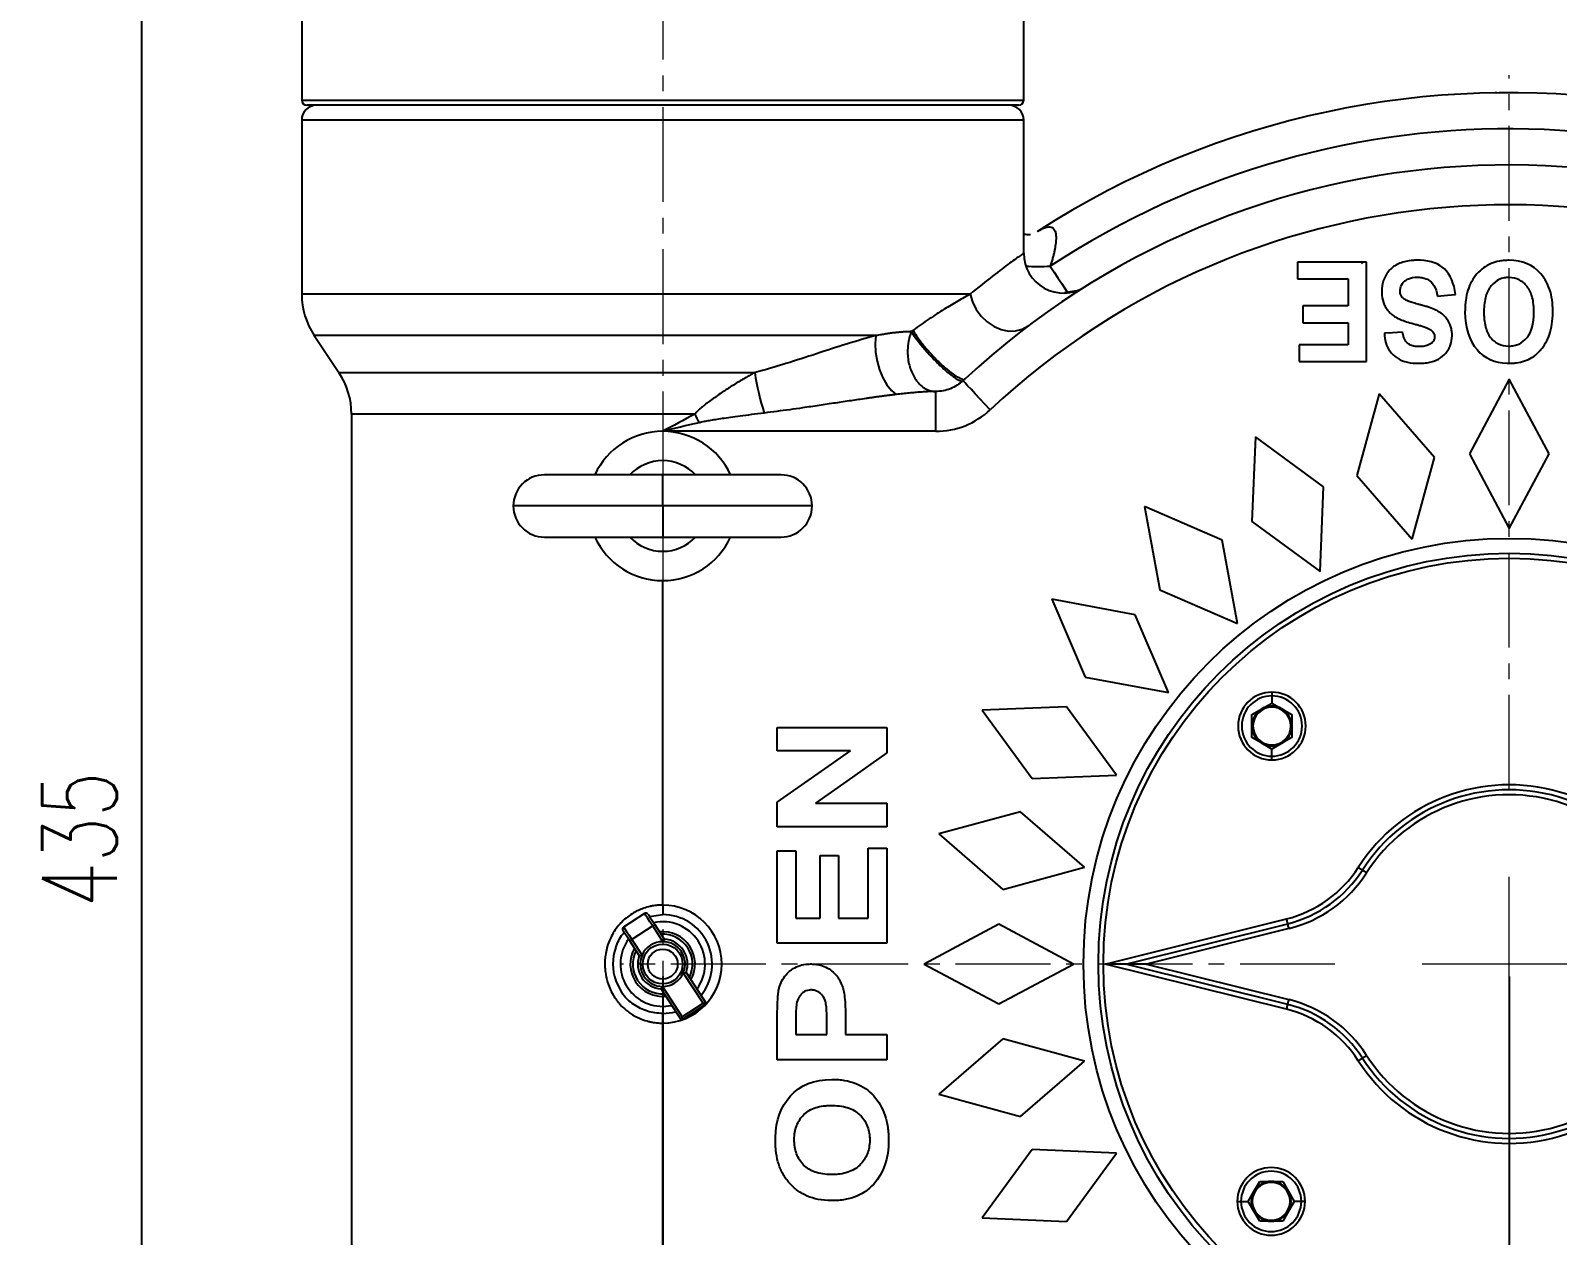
# Model space of a CAD drawing. Header units: millimetres. Extents: x 1465 to 4510, y 540 to 2694.
# Drawn here: x 3470 to 3776.7, y 1747.4 to 1989.4 of the extents above; entities that cross this region are included whole.
import ezdxf

# ---------------------------------------------------------------- set-up
doc = ezdxf.new("R2010")
doc.units = ezdxf.units.MM
doc.linetypes.add('CENTER2', pattern=[28.575, 19.05, -3.175, 3.175, -3.175])
doc.linetypes.add('点画线', pattern=[18, 12, -2, 2, -2])
doc.layers.add('中心线层', color=1, linetype='点画线', lineweight=18)
doc.styles.get("Standard").update_dxf_attribs({"font": 'arial.ttf'})
doc.styles.add('TH_GBDIM', font='simplex.shx', dxfattribs={"width": 0.707, "bigfont": 'hzfs.shx'})
doc.dimstyles.new('ISO-25$0', dxfattribs={"dimtxt": 2.5, "dimasz": 2.5, "dimexe": 1.25, "dimexo": 0.625, "dimtad": 1, "dimtxsty": 'Standard', "dimcen": 2.5, "dimdle": 5, "dimadec": 0, "dimazin": 0, "dimtfac": 1, "dimtmove": 0, "dimatfit": 3, "dimfxl": 0, "dimarcsym": 0})

# ---------------------------------------------------------------- blocks, each defined once
blk = doc.blocks.new('*U52')
at = {"layer": '中心线层', "color": 0, "linetype": 'CENTER2', "transparency": 16777216}
for p, q in [((0, 35), (0, 178.5)), ((-178.5, 0), (-35, 0)), ((35, 0), (178.5, 0))]:
    blk.add_line(p, q, dxfattribs=at)
at = {"layer": '中心线层', "color": 0, "linetype": 'Continuous', "transparency": 16777216}
for p, q in [((0, -17.5), (0, 17.5)), ((-17.5, 0), (17.5, 0))]:
    blk.add_line(p, q, dxfattribs=at)
blk = doc.blocks.new('*U53')
at = {"layer": '中心线层', "color": 0, "linetype": 'CENTER2', "transparency": 16777216}
blk.add_line((0, 497.5), (0, -12.5), dxfattribs=at)
blk = doc.blocks.new('*D85')
at = {"color": 1, "linetype": 'Continuous', "transparency": 16777216}
for p, q in [((3596.98, 1799.44), (3596.97, 1527.83)), ((3766.98, 1799.43), (3766.97, 1527.83)), ((3754.47, 1537.83), (3609.47, 1537.83))]:
    blk.add_line(p, q, dxfattribs=at)
at = {"color": 1, "linetype": 'ByBlock', "transparency": 16777216}
for points in [[(3609.47, 1539.92), (3609.47, 1535.75), (3596.97, 1537.83)], [(3754.47, 1539.91), (3754.47, 1535.74), (3766.97, 1537.83)]]:
    blk.add_solid(points, dxfattribs=at)
at = {"layer": 'Defpoints', "color": 0, "linetype": 'ByBlock', "transparency": 16777216}
for p in [(3596.98, 1801.94), (3766.99, 1801.93), (3596.97, 1537.83)]:
    blk.add_point(p, dxfattribs=at)
at = {"color": 1, "linetype": 'ByBlock', "lineweight": 5, "transparency": 16777216, "insert": (3681.97, 1550.33), "char_height": 15, "attachment_point": 5, "rotation": 359.9976, "style": 'TH_GBDIM'}
blk.add_mtext('170', dxfattribs=at)
blk = doc.blocks.new('*D75')
at = {"color": 1, "linetype": 'Continuous', "transparency": 16777216}
for p, q in [((3594.49, 2044.43), (3482.37, 2044.43)), ((3492.37, 1621.93), (3492.37, 2031.93)), ((3594.47, 1609.43), (3482.37, 1609.43))]:
    blk.add_line(p, q, dxfattribs=at)
at = {"color": 1, "linetype": 'ByBlock', "transparency": 16777216}
for points in [[(3490.29, 2031.93), (3494.46, 2031.93), (3492.37, 2044.43)], [(3490.29, 1621.93), (3494.46, 1621.93), (3492.37, 1609.43)]]:
    blk.add_solid(points, dxfattribs=at)
at = {"layer": 'Defpoints', "color": 0, "linetype": 'ByBlock', "transparency": 16777216}
for p in [(3492.37, 2044.43), (3596.99, 2044.43), (3596.97, 1609.43)]:
    blk.add_point(p, dxfattribs=at)
at = {"color": 1, "linetype": 'ByBlock', "lineweight": 5, "transparency": 16777216, "insert": (3479.87, 1826.93), "char_height": 15, "attachment_point": 5, "rotation": 90, "style": 'TH_GBDIM'}
blk.add_mtext('435', dxfattribs=at)

msp = doc.modelspace()

# ---------------------------------------------------------------- linework, layer by layer
at = {"color": 7, "linetype": 'Continuous', "lineweight": 25}
for p, q in [((3524.485, 1998.642), (3524.485, 1975.432)), ((3669.485, 1975.432), (3669.485, 1998.642)), ((3764.256, 1976.97), (3764.196, 1976.91)), ((3764.466, 1976.914), (3764.256, 1976.97)), ((3668.485, 1974.432), (3525.485, 1974.432)), ((3524.485, 1971.432), (3524.485, 1936.474)), ((3669.485, 1944.697), (3669.485, 1971.432)), ((3738.308, 1942.932), (3724.485, 1942.932)), ((3724.485, 1942.932), (3724.485, 1939.56)), ((3738.308, 1922.932), (3738.308, 1942.932)), ((3724.485, 1939.56), (3734.635, 1939.56)), ((3734.635, 1939.56), (3734.635, 1934.116)), ((3680.103, 1937.138), (3677.677, 1936.736)), ((3725.513, 1934.116), (3725.513, 1930.75)), ((3734.635, 1934.116), (3725.513, 1934.116)), ((3725.513, 1930.75), (3734.635, 1930.75)), ((3734.635, 1930.75), (3734.635, 1926.314)), ((3527.004, 1928.153), (3531.966, 1920.711)), ((3734.635, 1926.314), (3724.829, 1926.314)), ((3724.829, 1926.314), (3724.829, 1922.932)), ((3724.829, 1922.932), (3738.308, 1922.932)), ((3651.819, 1908.932), (3651.819, 1916.932)), ((3657.502, 1919.456), (3657.721, 1919.497)), ((3766.985, 1919.432), (3758.985, 1904.432)), ((3774.985, 1904.432), (3766.985, 1919.432)), ((3740.839, 1916.486), (3736.377, 1900.082)), ((3751.976, 1903.642), (3740.839, 1916.486)), ((3534.485, 1912.39), (3534.485, 1691.474)), ((3716.004, 1907.796), (3715.304, 1890.81)), ((3729.72, 1897.752), (3716.004, 1907.796)), ((3758.985, 1904.432), (3766.985, 1889.432)), ((3766.985, 1889.432), (3774.985, 1904.432)), ((3747.514, 1887.238), (3751.976, 1903.642)), ((3596.985, 1900.186), (3573.235, 1900.186)), ((3620.735, 1900.186), (3596.985, 1900.186)), ((3736.377, 1900.082), (3747.514, 1887.238)), ((3729.02, 1880.767), (3729.72, 1897.752)), ((3709.332, 1887.058), (3693.725, 1893.797)), ((3693.725, 1893.797), (3696.823, 1877.082)), ((3715.304, 1890.81), (3729.02, 1880.767)), ((3573.235, 1887.686), (3596.985, 1887.686)), ((3596.985, 1887.686), (3620.735, 1887.686)), ((3712.43, 1870.342), (3709.332, 1887.058)), ((3696.823, 1877.082), (3712.43, 1870.342)), ((3691.835, 1872.094), (3675.12, 1875.192)), ((3675.12, 1875.192), (3681.859, 1859.585)), ((3698.575, 1856.487), (3691.835, 1872.094)), ((3681.859, 1859.585), (3698.575, 1856.487)), ((3719.33, 1855.795), (3719.33, 1854.355)), ((3678.107, 1853.613), (3661.121, 1852.913)), ((3661.121, 1852.913), (3671.165, 1839.197)), ((3688.15, 1839.897), (3678.107, 1853.613)), ((3715.33, 1852.046), (3717.33, 1853.201)), ((3717.33, 1853.201), (3719.33, 1854.355)), ((3719.33, 1854.355), (3721.33, 1853.201)), ((3721.33, 1853.201), (3723.33, 1852.046)), ((3619.985, 1844.727), (3619.985, 1849.432)), ((3619.985, 1849.432), (3641.985, 1849.432)), ((3641.985, 1849.432), (3641.985, 1844.355)), ((3715.33, 1849.737), (3715.33, 1852.046)), ((3715.33, 1847.427), (3715.33, 1849.737)), ((3723.33, 1852.046), (3723.33, 1849.737)), ((3723.33, 1849.737), (3723.33, 1847.427)), ((3717.33, 1846.272), (3715.33, 1847.427)), ((3719.33, 1845.118), (3717.33, 1846.272)), ((3721.33, 1846.272), (3719.33, 1845.118)), ((3723.33, 1847.427), (3721.33, 1846.272)), ((3634.674, 1844.727), (3619.985, 1844.727)), ((3719.33, 1843.678), (3719.33, 1845.118)), ((3671.165, 1839.197), (3688.15, 1839.897)), ((3619.985, 1829.528), (3619.985, 1834.458)), ((3627.639, 1834.239), (3641.985, 1834.239)), ((3641.985, 1834.239), (3641.985, 1829.528)), ((3668.835, 1832.54), (3652.431, 1828.078)), ((3681.679, 1821.403), (3668.835, 1832.54)), ((3641.985, 1829.528), (3619.985, 1829.528)), ((3652.431, 1828.078), (3665.275, 1816.941)), ((3619.985, 1824.708), (3623.705, 1824.708)), ((3619.985, 1806.101), (3619.985, 1824.708)), ((3623.705, 1824.708), (3623.705, 1811.171)), ((3638.276, 1811.171), (3638.276, 1825.183)), ((3638.276, 1825.183), (3641.985, 1825.183)), ((3641.985, 1825.183), (3641.985, 1806.101)), ((3628.585, 1811.171), (3628.585, 1823.764)), ((3628.585, 1823.764), (3632.288, 1823.764)), ((3632.288, 1823.764), (3632.288, 1811.171)), ((3665.275, 1816.941), (3681.679, 1821.403)), ((3596.985, 1813.786), (3596.985, 1811.869)), ((3593.33, 1812.097), (3589.145, 1809.362)), ((3594.971, 1809.585), (3590.785, 1806.85)), ((3597.031, 1806.432), (3594.971, 1809.585)), ((3595.39, 1809.859), (3597.309, 1806.921)), ((3623.705, 1811.171), (3628.585, 1811.171)), ((3632.288, 1811.171), (3638.276, 1811.171)), ((3664.485, 1809.932), (3649.485, 1801.932)), ((3679.485, 1801.932), (3664.485, 1809.932)), ((3685.851, 1801.932), (3722.27, 1811.012)), ((3689.985, 1801.932), (3722.512, 1810.042)), ((3592.286, 1803.64), (3590.367, 1806.577)), ((3590.785, 1806.85), (3592.846, 1803.697)), ((3722.754, 1809.072), (3694.119, 1801.932)), ((3641.985, 1806.101), (3619.985, 1806.101)), ((3605.09, 1794.097), (3601.124, 1800.167)), ((3601.684, 1800.224), (3605.782, 1793.952)), ((3649.485, 1801.932), (3664.485, 1793.932)), ((3664.485, 1793.932), (3679.485, 1801.932)), ((3689.985, 1801.932), (3685.851, 1801.932)), ((3722.27, 1792.852), (3685.851, 1801.932)), ((3694.119, 1801.932), (3689.985, 1801.932)), ((3722.512, 1793.822), (3689.985, 1801.932)), ((3694.119, 1801.932), (3722.754, 1794.792)), ((3588.876, 1796.149), (3587.554, 1798.607)), ((3600.759, 1790.671), (3596.661, 1796.942)), ((3596.939, 1797.432), (3600.904, 1791.363)), ((3605.782, 1793.952), (3600.759, 1790.671)), ((3600.904, 1791.363), (3605.09, 1794.097)), ((3596.985, 1790.078), (3596.985, 1791.994)), ((3623.705, 1790.241), (3623.705, 1787.795)), ((3623.705, 1787.795), (3629.952, 1787.795)), ((3633.684, 1787.795), (3641.985, 1787.795)), ((3641.985, 1787.795), (3641.985, 1782.725)), ((3665.275, 1786.923), (3652.431, 1775.786)), ((3681.679, 1782.461), (3665.275, 1786.923)), ((3641.985, 1782.725), (3619.985, 1782.725)), ((3668.835, 1771.324), (3681.679, 1782.461)), ((3652.431, 1775.786), (3668.835, 1771.324)), ((3671.165, 1764.667), (3661.121, 1750.951)), ((3688.15, 1763.967), (3671.165, 1764.667)), ((3678.107, 1750.251), (3688.15, 1763.967)), ((3715.716, 1756.277), (3716.871, 1758.277)), ((3716.871, 1758.277), (3719.18, 1758.277)), ((3719.18, 1758.277), (3721.49, 1758.277)), ((3721.49, 1758.277), (3722.645, 1756.277)), ((3713.122, 1754.277), (3714.562, 1754.277)), ((3714.562, 1754.277), (3715.716, 1756.277)), ((3715.716, 1752.277), (3714.562, 1754.277)), ((3722.645, 1756.277), (3723.799, 1754.277)), ((3723.799, 1754.277), (3722.645, 1752.277)), ((3725.239, 1754.277), (3723.799, 1754.277)), ((3661.121, 1750.951), (3678.107, 1750.251)), ((3716.871, 1750.277), (3715.716, 1752.277)), ((3722.645, 1752.277), (3721.49, 1750.277)), ((3719.18, 1750.277), (3716.871, 1750.277)), ((3721.49, 1750.277), (3719.18, 1750.277))]:
    msp.add_line(p, q, dxfattribs=at)
at = {"color": 8, "linetype": 'Continuous', "lineweight": 25}
for p, q in [((3524.485, 1975.432), (3596.985, 1975.432)), ((3596.985, 1975.432), (3669.485, 1975.432)), ((3669.485, 1971.432), (3524.485, 1971.432)), ((3737.624, 1942.932), (3737.232, 1942.649)), ((3658.728, 1936.474), (3524.485, 1936.474)), ((3639.801, 1928.153), (3527.004, 1928.153)), ((3531.966, 1920.711), (3615.475, 1920.711)), ((3603.45, 1912.39), (3534.485, 1912.39)), ((3651.819, 1908.932), (3597.343, 1908.932)), ((3596.985, 1893.936), (3596.985, 1900.186)), ((3596.985, 1893.936), (3566.985, 1893.936)), ((3596.985, 1893.936), (3596.985, 1887.686)), ((3626.985, 1893.936), (3596.985, 1893.936)), ((3596.985, 1813.786), (3596.985, 1878.936)), ((3719.33, 1856.537), (3719.33, 1855.795)), ((3719.33, 1842.937), (3719.33, 1843.678)), ((3594.321, 1811.495), (3596.985, 1811.869)), ((3596.985, 1724.928), (3596.985, 1790.078)), ((3712.38, 1754.277), (3713.122, 1754.277)), ((3725.98, 1754.277), (3725.239, 1754.277))]:
    msp.add_line(p, q, dxfattribs=at)
at = {"color": 8, "linetype": 'Continuous', "lineweight": 25, "flags": 128}
for points in [[(3674.813, 1942.09), (3675.609, 1940.879), (3676.364, 1939.731), (3677.053, 1938.684), (3677.651, 1937.774), (3678.139, 1937.032), (3678.346, 1936.717)], [(3589.145, 1809.362), (3589.17, 1809.324), (3589.364, 1809.025), (3589.731, 1808.465), (3590.224, 1807.709), (3590.785, 1806.85)], [(3594.971, 1809.585), (3594.41, 1810.444), (3593.917, 1811.199), (3593.55, 1811.76), (3593.355, 1812.058), (3593.33, 1812.097)], [(3596.985, 1793.432), (3598.752, 1793.618), (3598.823, 1793.633)], [(3596.985, 1791.994), (3598.924, 1792.185), (3599.655, 1792.36)]]:
    msp.add_lwpolyline(points, dxfattribs=at)
at = {"color": 7, "linetype": 'Continuous', "lineweight": 25, "flags": 128}
for points in [[(3658.728, 1936.474), (3659.202, 1934.916), (3659.957, 1933.427), (3660.959, 1932.074), (3662.164, 1930.915), (3663.519, 1930.003), (3664.963, 1929.378), (3666.434, 1929.067), (3667.864, 1929.084), (3669.192, 1929.429), (3670.358, 1930.086)], [(3752.601, 1936.04), (3754.601, 1936.255), (3756.172, 1936.424)], [(3745.58, 1928.826), (3743.526, 1928.726), (3741.912, 1928.647)], [(3639.801, 1928.153), (3639.658, 1926.569), (3639.735, 1924.835), (3640.029, 1923.043), (3640.524, 1921.286), (3641.195, 1919.656), (3642.006, 1918.239), (3642.915, 1917.108), (3643.874, 1916.324)], [(3662.755, 1913.252), (3661.693, 1914.386), (3660.671, 1915.477), (3659.729, 1916.483), (3658.902, 1917.367), (3658.222, 1918.093), (3657.715, 1918.635), (3657.399, 1918.973), (3657.287, 1919.092)], [(3619.985, 1834.458), (3628.211, 1840.209), (3634.674, 1844.727)], [(3641.985, 1844.355), (3633.951, 1838.69), (3627.639, 1834.239)], [(3736.673, 1821.352), (3736.837, 1821.247), (3736.995, 1821.146), (3737.14, 1821.053), (3737.268, 1820.971), (3737.373, 1820.904), (3737.45, 1820.854), (3737.498, 1820.823), (3737.515, 1820.813)], [(3737.515, 1820.813), (3737.531, 1820.803), (3737.579, 1820.772), (3737.656, 1820.722), (3737.761, 1820.655), (3737.889, 1820.573), (3738.034, 1820.48), (3738.192, 1820.379), (3738.357, 1820.273)], [(3594.023, 1811.951), (3594.127, 1811.792), (3594.423, 1811.338), (3594.867, 1810.659), (3595.39, 1809.859)], [(3594.971, 1809.585), (3595.053, 1809.638), (3595.131, 1809.69), (3595.204, 1809.737), (3595.267, 1809.778), (3595.319, 1809.812), (3595.358, 1809.838), (3595.382, 1809.853), (3595.39, 1809.859)], [(3722.512, 1810.042), (3722.508, 1810.061), (3722.494, 1810.116), (3722.471, 1810.205), (3722.441, 1810.326), (3722.405, 1810.473), (3722.363, 1810.641), (3722.318, 1810.823), (3722.27, 1811.012)], [(3722.754, 1809.072), (3722.707, 1809.261), (3722.662, 1809.443), (3722.62, 1809.611), (3722.583, 1809.758), (3722.553, 1809.878), (3722.531, 1809.968), (3722.517, 1810.023), (3722.512, 1810.042)], [(3590.367, 1806.577), (3589.844, 1807.378), (3589.4, 1808.057), (3589.104, 1808.51), (3589, 1808.67)], [(3590.367, 1806.577), (3590.375, 1806.582), (3590.399, 1806.598), (3590.437, 1806.623), (3590.489, 1806.657), (3590.553, 1806.698), (3590.625, 1806.746), (3590.704, 1806.797), (3590.785, 1806.85)], [(3605.09, 1794.097), (3605.225, 1794.069), (3605.355, 1794.042), (3605.474, 1794.017), (3605.579, 1793.995), (3605.665, 1793.977), (3605.729, 1793.963), (3605.769, 1793.955), (3605.782, 1793.952)], [(3722.512, 1793.822), (3722.517, 1793.841), (3722.531, 1793.896), (3722.553, 1793.986), (3722.583, 1794.106), (3722.62, 1794.253), (3722.662, 1794.421), (3722.707, 1794.603), (3722.754, 1794.792)], [(3600.759, 1790.671), (3600.762, 1790.684), (3600.77, 1790.723), (3600.783, 1790.787), (3600.801, 1790.873), (3600.823, 1790.978), (3600.848, 1791.098), (3600.876, 1791.228), (3600.904, 1791.363)], [(3722.27, 1792.852), (3722.318, 1793.041), (3722.363, 1793.223), (3722.405, 1793.391), (3722.441, 1793.538), (3722.471, 1793.658), (3722.494, 1793.748), (3722.508, 1793.803), (3722.512, 1793.822)], [(3736.673, 1782.512), (3736.837, 1782.617), (3736.995, 1782.718), (3737.14, 1782.811), (3737.268, 1782.893), (3737.373, 1782.96), (3737.45, 1783.01), (3737.498, 1783.041), (3737.515, 1783.051)], [(3737.515, 1783.051), (3737.531, 1783.061), (3737.579, 1783.092), (3737.656, 1783.142), (3737.761, 1783.209), (3737.889, 1783.291), (3738.034, 1783.384), (3738.192, 1783.485), (3738.357, 1783.59)]]:
    msp.add_lwpolyline(points, dxfattribs=at)
at = {"color": 7, "linetype": 'Continuous', "lineweight": 25}
for centre, radius in [((3766.985, 1801.932), 85.5), ((3766.985, 1801.932), 82.5), ((3766.985, 1801.932), 81.5), ((3596.985, 1801.932), 4), ((3596.985, 1801.932), 3)]:
    msp.add_circle(centre, radius, dxfattribs=at)
for centre, radius, start, end in [((3525.485, 1975.432), 1, 180, 270), ((3668.485, 1975.432), 1, 270, 0), ((3766.985, 1801.932), 175, 41.01589, 122.76312), ((3527.485, 1971.432), 3, 90, 180), ((3666.485, 1971.432), 3, 0, 90), ((3766.985, 1801.932), 167.75, 54.01107, 123.33021), ((3766.985, 1801.932), 160.5, 54.01107, 132.90375), ((3766.985, 1801.932), 152.5, 54.01107, 133.11609), ((3677.485, 1944.697), 8, 180, 302.08368), ((3539.485, 1936.474), 15, 180, 213.69007), ((3519.485, 1912.39), 15, 0, 33.69007), ((3674.099, 1930.122), 59.375, 189.11998, 197.1613), ((3679.813, 1947.874), 84.204, 204.92339, 206.22783), ((3651.819, 1924.932), 16, 270, 313.11609), ((3596.985, 1893.936), 15, 24.62432, 155.37568), ((3596.985, 1893.936), 9.1, 43.37837, 136.62163), ((3573.235, 1893.936), 6.25, 90, 180), ((3620.735, 1893.936), 6.25, 0, 90), ((3573.235, 1893.936), 6.25, 180, 270), ((3620.735, 1893.936), 6.25, 270, 0), ((3596.985, 1893.936), 15, 204.62432, 335.37568), ((3596.985, 1893.936), 9.1, 223.37837, 316.62163), ((3719.33, 1849.737), 6.8, 90, 180), ((3719.33, 1849.737), 6.059, 90, 270), ((3719.33, 1849.737), 6.8, 270, 90), ((3719.33, 1849.737), 6.059, 270, 90), ((3719.33, 1849.737), 4, 120, 180), ((3719.33, 1849.737), 3.8, 0, 180), ((3719.33, 1849.737), 4, 60, 120), ((3719.33, 1849.737), 4, 0, 60), ((3719.33, 1849.737), 6.8, 180, 270), ((3719.33, 1849.737), 4, 180, 240), ((3719.33, 1849.737), 3.8, 180, 0), ((3719.33, 1849.737), 4, 300, 0), ((3719.33, 1849.737), 4, 240, 300), ((3766.985, 1801.932), 36, 212.64659, 147.35341), ((3766.985, 1801.932), 35, 212.64659, 147.35341), ((3766.985, 1801.932), 34, 212.64659, 147.35341), ((3716.464, 1834.299), 24, 284, 327.35341), ((3716.464, 1834.299), 25, 284, 327.35341), ((3716.464, 1834.299), 26, 284, 327.35341), ((3596.985, 1801.932), 11.854, 270, 90), ((3589.418, 1808.943), 0.5, 123.15762, 213.15762), ((3593.604, 1811.678), 0.5, 33.15762, 123.15762), ((3596.985, 1801.932), 4.5, 89.40863, 156.90661), ((3596.98, 1801.939), 6.5, 330.64405, 95.67119), ((3596.985, 1801.932), 4.5, 336.90661, 89.40863), ((3596.985, 1801.932), 5, 340.02752, 86.28772), ((3596.985, 1801.932), 10, 160.64317, 199.41964), ((3596.98, 1801.939), 6.5, 150.64405, 275.67119), ((3596.985, 1801.932), 5, 160.02752, 266.28772), ((3596.985, 1801.932), 4.5, 156.90661, 269.40863), ((3596.985, 1801.932), 4.5, 269.40863, 336.90661), ((3716.464, 1769.565), 26, 32.64659, 76), ((3716.464, 1769.565), 24, 32.64659, 76), ((3716.464, 1769.565), 25, 32.64659, 76), ((3719.18, 1754.277), 6.8, 0, 180), ((3719.18, 1754.277), 6.059, 0, 180), ((3719.18, 1754.277), 3.8, 90, 270), ((3719.18, 1754.277), 4, 90, 150), ((3719.18, 1754.277), 4, 30, 90), ((3719.18, 1754.277), 3.8, 270, 90), ((3719.18, 1754.277), 6.8, 180, 0), ((3719.18, 1754.277), 6.059, 180, 0), ((3719.18, 1754.277), 4, 150, 210), ((3719.18, 1754.277), 4, 330, 30), ((3719.18, 1754.277), 4, 210, 270), ((3719.18, 1754.277), 4, 270, 330)]:
    msp.add_arc(centre, radius, start, end, dxfattribs=at)
at = {"color": 8, "linetype": 'Continuous', "lineweight": 25}
for centre, radius, start, end in [((3672.33, 2025.995), 83.942, 268.33045, 271.69484), ((3596.985, 1801.932), 8.5, 323.82494, 102.4903), ((3596.985, 1801.932), 9.937, 320.72863, 90), ((3596.985, 1801.932), 8.5, 143.82494, 270), ((3596.98, 1801.939), 6, 333.15762, 93.15762), ((3596.98, 1801.939), 6, 153.15762, 273.15762)]:
    msp.add_arc(centre, radius, start, end, dxfattribs=at)
at = {"color": 7, "linetype": 'Continuous', "lineweight": 25}
for points, knots in [([(3670.84, 1948.426), (3670.582, 1948.405), (3670.246, 1948.378), (3669.628, 1948.493), (3669.485, 1948.52)], [0, 0, 0, 0, 0.7685411, 1, 1, 1, 1]), ([(3672.281, 1949.092), (3672.356, 1949.14), (3672.504, 1949.233), (3672.722, 1949.362), (3672.933, 1949.478), (3673.138, 1949.583), (3673.336, 1949.676), (3673.528, 1949.757), (3673.712, 1949.825), (3673.89, 1949.882), (3674.061, 1949.928), (3674.36, 1949.988), (3674.761, 1950.008), (3675.209, 1949.873), (3675.559, 1949.578), (3675.821, 1949.099), (3675.974, 1948.408), (3675.998, 1947.488), (3675.912, 1946.595), (3675.785, 1945.8), (3675.655, 1945.146), (3675.493, 1944.445), (3675.298, 1943.698), (3675.072, 1942.908), (3674.9, 1942.367), (3674.813, 1942.09)], [0, 0, 0, 0, 0.0238247, 0.0470341, 0.0696413, 0.0916607, 0.113108, 0.1340002, 0.1543557, 0.1741948, 0.1935391, 0.2124123, 0.2773539, 0.3379998, 0.3962655, 0.4542819, 0.5242568, 0.6003877, 0.684841, 0.7298848, 0.7778051, 0.8287055, 0.8826663, 0.939749, 1, 1, 1, 1]), ([(3669.485, 1944.697), (3669.485, 1944.697), (3669.244, 1944.531), (3668.291, 1943.859), (3667.579, 1943.354), (3665.722, 1941.997), (3664.576, 1941.144), (3661.911, 1939.078), (3660.391, 1937.865), (3658.728, 1936.474)], [0, 0, 0, 0, 0.25, 0.25, 0.5, 0.5, 0.75, 0.75, 1, 1, 1, 1]), ([(3753.964, 1941.535), (3752.825, 1942.613), (3751.135, 1943.229), (3748.925, 1943.283), (3748.661, 1943.286), (3748.528, 1943.285), (3748.136, 1943.278), (3747.376, 1943.243), (3746.218, 1943.082), (3745.411, 1942.842), (3744.663, 1942.548), (3744.319, 1942.373), (3743.366, 1941.758), (3742.84, 1941.231), (3742.319, 1940.432), (3742.221, 1940.263), (3742.041, 1939.924), (3741.797, 1939.41), (3741.513, 1938.523), (3741.415, 1937.782), (3741.389, 1937.213), (3741.39, 1937.02), (3741.4, 1936.646), (3741.454, 1935.735), (3741.647, 1934.94), (3742.012, 1934.097), (3742.158, 1933.835), (3742.481, 1933.343), (3742.839, 1932.885), (3743.371, 1932.397), (3743.728, 1932.141), (3743.975, 1931.979), (3744.1, 1931.903), (3744.776, 1931.529), (3745.841, 1931.086), (3747.29, 1930.659), (3747.946, 1930.484), (3748.083, 1930.449), (3748.348, 1930.38), (3748.734, 1930.276), (3750.026, 1929.896), (3750.821, 1929.56), (3751.315, 1929.233), (3751.398, 1929.168), (3751.537, 1929.039), (3751.725, 1928.837), (3751.937, 1928.465), (3752, 1928.129), (3752.008, 1927.862), (3752.004, 1927.773), (3751.986, 1927.604), (3751.91, 1927.196), (3751.689, 1926.868), (3751.42, 1926.657)], [0, 0, 0, 0, 0.125, 0.1328125, 0.1328125, 0.140625, 0.140625, 0.15625, 0.1875, 0.21875, 0.21875, 0.25, 0.25, 0.3125, 0.3125, 0.328125, 0.328125, 0.34375, 0.375, 0.40625, 0.40625, 0.421875, 0.421875, 0.4375, 0.5, 0.5, 0.53125, 0.53125, 0.5625, 0.59375, 0.609375, 0.609375, 0.625, 0.625, 0.6875, 0.71875, 0.71875, 0.7265625, 0.7265625, 0.734375, 0.75, 0.8125, 0.8125, 0.828125, 0.828125, 0.84375, 0.875, 0.90625, 0.90625, 0.921875, 0.921875, 0.9375, 1, 1, 1, 1]), ([(3773.343, 1940.553), (3771.762, 1942.349), (3769.635, 1943.26), (3766.626, 1943.276), (3766.296, 1943.264), (3765.657, 1943.21), (3764.724, 1943.085), (3762.727, 1942.492), (3761.319, 1941.465), (3759.707, 1939.637), (3759.104, 1938.544), (3758.503, 1936.637), (3758.278, 1935.617), (3758.167, 1934.497), (3758.118, 1933.728), (3758.106, 1933.332), (3758.112, 1929.683), (3758.917, 1927.157), (3760.52, 1925.332)], [0, 0, 0, 0, 0.25, 0.25, 0.28125, 0.28125, 0.3125, 0.375, 0.5, 0.5, 0.625, 0.625, 0.6875, 0.71875, 0.71875, 0.75, 0.75, 1, 1, 1, 1]), ([(3741.912, 1928.647), (3741.958, 1927.241), (3742.414, 1925.753), (3743.372, 1924.603), (3743.795, 1924.17), (3744.027, 1923.968), (3744.785, 1923.43), (3745.961, 1922.873), (3747.467, 1922.638), (3748.513, 1922.592), (3748.729, 1922.588), (3749.164, 1922.59), (3749.802, 1922.611), (3750.395, 1922.682), (3751.522, 1922.894), (3752.194, 1923.128), (3753.363, 1923.769), (3753.983, 1924.271), (3754.46, 1924.902), (3754.64, 1925.165), (3754.724, 1925.303), (3754.957, 1925.721), (3755.347, 1926.576), (3755.506, 1927.486), (3755.515, 1928.435), (3755.495, 1928.745), (3755.41, 1929.343), (3755.217, 1930.211), (3754.689, 1931.253), (3754.09, 1931.947), (3753.645, 1932.39), (3753.379, 1932.602), (3752.433, 1933.209), (3751.407, 1933.667), (3750.086, 1934.065), (3749.672, 1934.181), (3749.532, 1934.219), (3749.266, 1934.292), (3748.625, 1934.47), (3747.676, 1934.742), (3747.058, 1934.938), (3746.829, 1935.021), (3746.747, 1935.053), (3746.71, 1935.068), (3746.597, 1935.114), (3746.233, 1935.272), (3745.824, 1935.516), (3745.578, 1935.749), (3745.438, 1935.91), (3745.38, 1935.993), (3745.223, 1936.258), (3745.111, 1936.549), (3745.069, 1936.878), (3745.057, 1937.105), (3745.059, 1937.223), (3745.107, 1937.792), (3745.308, 1938.313), (3745.693, 1938.776), (3745.863, 1938.957), (3745.955, 1939.047), (3746.252, 1939.295), (3746.933, 1939.709), (3747.874, 1939.876), (3748.99, 1939.878), (3749.339, 1939.844), (3749.982, 1939.705), (3750.278, 1939.601), (3751.091, 1939.188), (3751.532, 1938.785), (3752.214, 1937.648), (3752.455, 1936.922), (3752.601, 1936.04)], [0, 0, 0, 0, 0.0625, 0.078125, 0.078125, 0.09375, 0.09375, 0.125, 0.15625, 0.15625, 0.1640625, 0.1640625, 0.171875, 0.1875, 0.1875, 0.21875, 0.21875, 0.25, 0.2578125, 0.2578125, 0.265625, 0.265625, 0.28125, 0.3125, 0.3125, 0.328125, 0.328125, 0.34375, 0.375, 0.390625, 0.390625, 0.40625, 0.40625, 0.4375, 0.4453125, 0.4453125, 0.4492187, 0.4492187, 0.453125, 0.46875, 0.484375, 0.4882812, 0.4882812, 0.4921875, 0.4921875, 0.5, 0.53125, 0.546875, 0.546875, 0.5625, 0.5625, 0.59375, 0.609375, 0.609375, 0.625, 0.625, 0.6875, 0.703125, 0.703125, 0.71875, 0.71875, 0.75, 0.8125, 0.8125, 0.84375, 0.84375, 0.875, 0.875, 0.9375, 0.9375, 1, 1, 1, 1]), ([(3760.52, 1925.332), (3762.047, 1923.592), (3764.063, 1922.679), (3766.877, 1922.585), (3767.199, 1922.588), (3767.817, 1922.618), (3768.72, 1922.701), (3769.551, 1922.894), (3770.597, 1923.245), (3771.086, 1923.461), (3772.023, 1924.046), (3772.469, 1924.408), (3773.105, 1925.055), (3773.313, 1925.29), (3773.702, 1925.773), (3773.883, 1926.023), (3774.391, 1926.801), (3774.678, 1927.354), (3775.382, 1929.122), (3775.686, 1930.715), (3775.735, 1932.613), (3775.739, 1933.042), (3775.738, 1933.261), (3775.724, 1933.9), (3775.65, 1935.141), (3775.165, 1937.768), (3774.215, 1939.561), (3773.343, 1940.553)], [0, 0, 0, 0, 0.25, 0.25, 0.28125, 0.28125, 0.3125, 0.375, 0.375, 0.4375, 0.4375, 0.5, 0.5, 0.53125, 0.53125, 0.5625, 0.5625, 0.625, 0.625, 0.75, 0.765625, 0.765625, 0.78125, 0.78125, 0.8125, 0.875, 1, 1, 1, 1]), ([(3770.568, 1927.757), (3770.101, 1927.182), (3769.559, 1926.751), (3768.943, 1926.465), (3768.635, 1926.322), (3768.308, 1926.215), (3767.963, 1926.145), (3767.618, 1926.075), (3767.252, 1926.041), (3766.872, 1926.043), (3766.113, 1926.047), (3765.429, 1926.195), (3764.821, 1926.486), (3764.517, 1926.631), (3764.232, 1926.813), (3763.966, 1927.03), (3763.7, 1927.248), (3763.451, 1927.501), (3763.224, 1927.791), (3762.77, 1928.37), (3762.433, 1929.099), (3762.213, 1929.978), (3762.102, 1930.417), (3762.021, 1930.893), (3761.97, 1931.408), (3761.944, 1931.665), (3761.925, 1931.931), (3761.914, 1932.207), (3761.908, 1932.344), (3761.904, 1932.485), (3761.902, 1932.627), (3761.9, 1932.77), (3761.9, 1932.916), (3761.902, 1933.059), (3761.915, 1934.203), (3762.046, 1935.202), (3762.293, 1936.055), (3762.416, 1936.481), (3762.569, 1936.871), (3762.751, 1937.225), (3762.933, 1937.578), (3763.146, 1937.896), (3763.383, 1938.176), (3763.857, 1938.738), (3764.396, 1939.155), (3765, 1939.429), (3765.302, 1939.566), (3765.62, 1939.667), (3765.954, 1939.732), (3766.122, 1939.765), (3766.293, 1939.788), (3766.468, 1939.803), (3766.644, 1939.818), (3766.825, 1939.824), (3767.006, 1939.82), (3767.729, 1939.807), (3768.387, 1939.65), (3768.982, 1939.348), (3769.28, 1939.197), (3769.562, 1939.009), (3769.828, 1938.786), (3770.094, 1938.562), (3770.346, 1938.302), (3770.579, 1938.006), (3771.045, 1937.413), (3771.392, 1936.684), (3771.621, 1935.818), (3771.736, 1935.385), (3771.82, 1934.918), (3771.876, 1934.416), (3771.903, 1934.165), (3771.924, 1933.905), (3771.936, 1933.637), (3771.943, 1933.503), (3771.947, 1933.367), (3771.95, 1933.228), (3771.953, 1933.09), (3771.954, 1932.948), (3771.953, 1932.808), (3771.938, 1930.561), (3771.478, 1928.879), (3770.568, 1927.757)], [0, 0, 0, 0, 1, 1, 1, 2, 2, 2, 3, 3, 3, 4, 4, 4, 5, 5, 5, 6, 6, 6, 7, 7, 7, 8, 8, 8, 9, 9, 9, 10, 10, 10, 11, 11, 11, 12, 12, 12, 13, 13, 13, 14, 14, 14, 15, 15, 15, 16, 16, 16, 17, 17, 17, 18, 18, 18, 19, 19, 19, 20, 20, 20, 21, 21, 21, 22, 22, 22, 23, 23, 23, 24, 24, 24, 25, 25, 25, 26, 26, 26, 27, 27, 27, 27]), ([(3658.728, 1936.474), (3657.949, 1936.048), (3657.123, 1935.586), (3655.38, 1934.575), (3654.462, 1934.028), (3652.541, 1932.835), (3651.536, 1932.191), (3649.451, 1930.787), (3648.371, 1930.029), (3647.287, 1929.224)], [0, 0, 0, 0, 0.25, 0.25, 0.5, 0.5, 0.75, 0.75, 1, 1, 1, 1]), ([(3646.916, 1928.946), (3646.793, 1928.945), (3646.545, 1928.942), (3646.164, 1928.93), (3645.774, 1928.912), (3645.373, 1928.888), (3644.962, 1928.858), (3644.541, 1928.821), (3644.111, 1928.779), (3643.671, 1928.731), (3643.221, 1928.677), (3642.761, 1928.617), (3642.292, 1928.552), (3641.813, 1928.482), (3641.324, 1928.407), (3640.826, 1928.327), (3640.318, 1928.242), (3639.974, 1928.183), (3639.801, 1928.153)], [0, 0, 0, 0, 0.0569772, 0.114712, 0.1732071, 0.2324573, 0.2924486, 0.3531601, 0.4145879, 0.476741, 0.5396235, 0.6032338, 0.6675647, 0.7326118, 0.7983798, 0.86487, 0.9320792, 1, 1, 1, 1]), ([(3646.916, 1928.946), (3646.884, 1928.864), (3646.82, 1928.702), (3646.732, 1928.454), (3646.651, 1928.207), (3646.578, 1927.96), (3646.511, 1927.714), (3646.452, 1927.469), (3646.399, 1927.227), (3646.352, 1926.986), (3646.311, 1926.748), (3646.275, 1926.512), (3646.245, 1926.28), (3646.22, 1926.051), (3646.201, 1925.825), (3646.186, 1925.602), (3646.175, 1925.383), (3646.169, 1925.168), (3646.164, 1924.54), (3646.229, 1923.527), (3646.491, 1922.176), (3646.907, 1920.94), (3647.454, 1919.818), (3648.15, 1918.818), (3648.777, 1918.189), (3649.248, 1917.823), (3649.514, 1917.641), (3649.797, 1917.474), (3650.095, 1917.323), (3650.41, 1917.191), (3650.741, 1917.082), (3651.087, 1917), (3651.448, 1916.945), (3651.694, 1916.936), (3651.819, 1916.932)], [0, 0, 0, 0, 0.0169024, 0.0335253, 0.0498679, 0.0659301, 0.0817123, 0.0972153, 0.1124407, 0.1273903, 0.1420668, 0.1564734, 0.1706139, 0.1844927, 0.1981149, 0.2114862, 0.2246132, 0.237503, 0.2501636, 0.3372018, 0.4189545, 0.5000166, 0.5806554, 0.6625158, 0.7498675, 0.7738477, 0.7987089, 0.824494, 0.8512376, 0.8789661, 0.9076983, 0.9374459, 0.9682137, 1, 1, 1, 1]), ([(3646.917, 1928.946), (3647.123, 1928.606), (3647.393, 1928.199), (3648.089, 1927.24), (3648.517, 1926.688), (3649.526, 1925.472), (3650.107, 1924.809), (3651.357, 1923.468), (3652.023, 1922.793), (3653.321, 1921.56), (3653.951, 1921.003), (3655.066, 1920.097), (3655.551, 1919.747), (3656.334, 1919.259), (3656.634, 1919.121), (3657.07, 1919.003), (3657.207, 1919.024), (3657.287, 1919.092)], [0, 0, 0, 0, 0.125, 0.125, 0.25, 0.25, 0.375, 0.375, 0.5, 0.5, 0.625, 0.625, 0.75, 0.75, 0.875, 0.875, 1, 1, 1, 1]), ([(3751.42, 1926.657), (3750.98, 1926.303), (3750.269, 1926.024), (3749.364, 1925.947), (3748.986, 1925.933), (3748.787, 1925.934), (3748.231, 1925.961), (3747.563, 1926.061), (3747.043, 1926.291), (3746.709, 1926.512), (3746.608, 1926.593), (3746.42, 1926.775), (3745.98, 1927.282), (3745.7, 1928.047), (3745.58, 1928.826)], [0, 0, 0, 0, 0.25, 0.3125, 0.3125, 0.375, 0.375, 0.5, 0.625, 0.625, 0.6875, 0.6875, 0.75, 1, 1, 1, 1]), ([(3639.801, 1928.153), (3637.884, 1927.659), (3635.916, 1927.073), (3631.929, 1925.827), (3629.909, 1925.166), (3623.799, 1923.176), (3619.66, 1921.835), (3615.475, 1920.711)], [0, 0, 0, 0, 0.25, 0.25, 0.5, 0.5, 1, 1, 1, 1]), ([(3615.475, 1920.711), (3615.237, 1920.581), (3614.727, 1920.302), (3613.916, 1919.845), (3613.006, 1919.319), (3612.002, 1918.719), (3610.626, 1917.872), (3609.156, 1916.921), (3607.7, 1915.926), (3606.615, 1915.143), (3605.751, 1914.483), (3605.075, 1913.937), (3604.515, 1913.461), (3603.978, 1912.962), (3603.633, 1912.588), (3603.45, 1912.39)], [0, 0, 0, 0, 0.0554724, 0.1190345, 0.1906825, 0.2704142, 0.3582316, 0.52115, 0.6281074, 0.7183032, 0.7945598, 0.8502292, 0.8959451, 0.9448596, 1, 1, 1, 1]), ([(3651.819, 1916.932), (3651.661, 1916.93), (3651.342, 1916.928), (3650.853, 1916.916), (3650.349, 1916.898), (3649.832, 1916.873), (3649.3, 1916.843), (3648.754, 1916.806), (3648.194, 1916.764), (3647.619, 1916.716), (3647.03, 1916.663), (3646.427, 1916.605), (3645.809, 1916.542), (3645.177, 1916.473), (3644.531, 1916.401), (3644.094, 1916.35), (3643.874, 1916.324)], [0, 0, 0, 0, 0.0619043, 0.1252295, 0.1899889, 0.2561945, 0.3238579, 0.3929897, 0.4636002, 0.5356987, 0.6092941, 0.6843947, 0.7610084, 0.8391426, 0.9188043, 1, 1, 1, 1]), ([(3657.287, 1919.092), (3656.554, 1918.406), (3655.692, 1917.86), (3653.825, 1917.123), (3652.822, 1916.932), (3651.819, 1916.932)], [0, 0, 0, 0, 0.5, 0.5, 1, 1, 1, 1]), ([(3643.874, 1916.324), (3643.639, 1916.295), (3643.164, 1916.239), (3642.442, 1916.148), (3641.705, 1916.053), (3640.953, 1915.954), (3640.184, 1915.85), (3639.399, 1915.742), (3638.599, 1915.63), (3637.068, 1915.412), (3634.761, 1915.074), (3631.632, 1914.606), (3628.389, 1914.12), (3625.326, 1913.671), (3622.497, 1913.271), (3619.928, 1912.923), (3618.219, 1912.709), (3617.368, 1912.603)], [0, 0, 0, 0, 0.0272036, 0.0549524, 0.083248, 0.1120919, 0.1414852, 0.1714294, 0.2019256, 0.232975, 0.3461997, 0.4644772, 0.5874557, 0.7122526, 0.8090185, 0.904929, 1, 1, 1, 1]), ([(3617.368, 1912.603), (3615.55, 1912.38), (3613.957, 1912.173), (3611.172, 1911.796), (3609.981, 1911.627), (3607.928, 1911.321), (3607.063, 1911.185), (3606.134, 1911.026), (3605.778, 1910.964), (3605.293, 1910.874), (3604.809, 1910.779), (3604.458, 1910.703), (3604.278, 1910.661)], [0, 0, 0, 0, 0.25, 0.25, 0.5, 0.5, 0.75, 0.75, 0.8125, 0.875, 0.9375, 1, 1, 1, 1]), ([(3596.985, 1813.786), (3596.87, 1813.785), (3596.613, 1813.783), (3596.188, 1813.763), (3595.682, 1813.72), (3595.097, 1813.642), (3594.246, 1813.48), (3593.228, 1813.192), (3592.115, 1812.743), (3591.025, 1812.178), (3589.886, 1811.417), (3588.894, 1810.542), (3587.669, 1809.196), (3586.556, 1807.45), (3585.792, 1805.361), (3585.471, 1803.763), (3585.351, 1802.5), (3585.355, 1801.225), (3585.528, 1799.633), (3586.083, 1797.508), (3587.198, 1795.276), (3588.571, 1793.618), (3589.679, 1792.633), (3590.802, 1791.807), (3592.173, 1791.055), (3593.541, 1790.573), (3594.485, 1790.341), (3595.112, 1790.222), (3595.739, 1790.139), (3596.363, 1790.087), (3596.779, 1790.081), (3596.985, 1790.078)], [0, 0, 0, 0, 0.0093125, 0.0208255, 0.0345455, 0.0504775, 0.0686238, 0.104793, 0.1361967, 0.1660165, 0.2044436, 0.2474284, 0.2733167, 0.3525963, 0.4138753, 0.4530559, 0.4845311, 0.5166014, 0.5562781, 0.6141231, 0.6940029, 0.7569815, 0.7881582, 0.814569, 0.8704098, 0.9145486, 0.9319871, 0.949252, 0.966344, 0.9832608, 1, 1, 1, 1]), ([(3587.55, 1805.246), (3587.92, 1806.223), (3588.341, 1807.336), (3589.189, 1808.125), (3589.292, 1808.221)], [0, 0, 0, 0, 0.87802375, 1, 1, 1, 1]), ([(3597.031, 1806.432), (3597.053, 1806.47), (3597.095, 1806.545), (3597.173, 1806.676), (3597.249, 1806.805), (3597.301, 1806.903), (3597.306, 1806.916), (3597.309, 1806.921)], [0, 0, 0, 0, 0.15947517, 0.30857893, 0.57528743, 0.8043936, 1, 1, 1, 1]), ([(3592.286, 1803.64), (3592.288, 1803.64), (3592.292, 1803.64), (3592.327, 1803.644), (3592.382, 1803.651), (3592.474, 1803.661), (3592.628, 1803.676), (3592.766, 1803.689), (3592.846, 1803.697)], [0, 0, 0, 0, 0.1179008, 0.2399984, 0.3673544, 0.5009029, 0.71493, 1, 1, 1, 1]), ([(3601.124, 1800.167), (3601.205, 1800.174), (3601.351, 1800.187), (3601.507, 1800.204), (3601.597, 1800.213), (3601.647, 1800.219), (3601.679, 1800.223), (3601.682, 1800.224), (3601.684, 1800.224)], [0, 0, 0, 0, 0.2893484, 0.5252075, 0.6510415, 0.7716006, 0.8876182, 1, 1, 1, 1]), ([(3619.985, 1782.725), (3619.985, 1784.361), (3619.985, 1786.815), (3619.985, 1789.474), (3619.985, 1790.497), (3619.985, 1790.906), (3619.985, 1791.109), (3619.987, 1791.702), (3620.005, 1793.582), (3620.098, 1795.553), (3620.246, 1796.562), (3620.318, 1796.888), (3620.332, 1796.949), (3620.363, 1797.072), (3620.412, 1797.256), (3620.761, 1798.393), (3621.321, 1799.329), (3622.177, 1800.228), (3622.361, 1800.403), (3622.749, 1800.73), (3623.361, 1801.177), (3624.526, 1801.704), (3625.747, 1801.917), (3626.485, 1801.945), (3626.785, 1801.949), (3626.937, 1801.947), (3627.379, 1801.932), (3628.229, 1801.858), (3628.982, 1801.658), (3629.901, 1801.28), (3630.318, 1801.028), (3631.074, 1800.47), (3631.581, 1800.004), (3631.998, 1799.47), (3632.256, 1799.099), (3632.374, 1798.904), (3632.922, 1797.935), (3633.217, 1797.152), (3633.369, 1796.351)], [0, 0, 0, 0, 0.0625, 0.09375, 0.1015625, 0.1015625, 0.109375, 0.109375, 0.125, 0.1875, 0.21875, 0.21875, 0.2265625, 0.2265625, 0.234375, 0.25, 0.375, 0.375, 0.40625, 0.40625, 0.4375, 0.5, 0.5625, 0.578125, 0.578125, 0.59375, 0.59375, 0.625, 0.6875, 0.6875, 0.75, 0.75, 0.8125, 0.84375, 0.84375, 0.875, 0.875, 1, 1, 1, 1]), ([(3596.661, 1796.942), (3596.662, 1796.944), (3596.664, 1796.947), (3596.681, 1796.975), (3596.706, 1797.018), (3596.751, 1797.096), (3596.829, 1797.232), (3596.9, 1797.361), (3596.939, 1797.432)], [0, 0, 0, 0, 0.1123643, 0.2283605, 0.34891, 0.4747332, 0.7105596, 1, 1, 1, 1]), ([(3629.952, 1787.795), (3629.952, 1788.529), (3629.952, 1789.263), (3629.952, 1790.363), (3629.953, 1790.736), (3629.946, 1791.427), (3629.922, 1792.396), (3629.844, 1793.421), (3629.75, 1793.988), (3629.68, 1794.321), (3629.641, 1794.464), (3629.427, 1795.082), (3629.183, 1795.501), (3628.71, 1796.007), (3628.532, 1796.156), (3628.156, 1796.404), (3627.76, 1796.602), (3627.32, 1796.697), (3626.974, 1796.728), (3626.853, 1796.732), (3626.615, 1796.726), (3626.037, 1796.683), (3625.438, 1796.447), (3625.015, 1796.098), (3624.853, 1795.946), (3624.774, 1795.864), (3624.553, 1795.609), (3624.164, 1795.058), (3623.936, 1794.387), (3623.857, 1793.886)], [0, 0, 0, 0, 0.0625, 0.0625, 0.09375, 0.09375, 0.125, 0.1875, 0.21875, 0.21875, 0.25, 0.25, 0.375, 0.375, 0.4375, 0.4375, 0.5, 0.5625, 0.5625, 0.59375, 0.59375, 0.625, 0.75, 0.78125, 0.78125, 0.8125, 0.8125, 0.875, 1, 1, 1, 1]), ([(3633.369, 1796.351), (3633.527, 1795.454), (3633.651, 1793.969), (3633.681, 1792.017), (3633.684, 1791.403), (3633.684, 1791.193), (3633.683, 1790.768), (3633.682, 1789.706), (3633.684, 1788.645), (3633.684, 1787.795)], [0, 0, 0, 0, 0.5, 0.625, 0.625, 0.6875, 0.6875, 0.75, 1, 1, 1, 1]), ([(3622.625, 1775.44), (3624.632, 1777.652), (3627.41, 1778.762), (3631.421, 1778.772), (3631.858, 1778.756), (3632.703, 1778.688), (3633.935, 1778.535), (3635.057, 1778.225), (3637.154, 1777.397), (3638.357, 1776.564), (3640.368, 1774.341), (3641.499, 1772.398), (3642.153, 1769.64), (3642.313, 1768.138), (3642.346, 1767.467), (3642.36, 1767.014), (3642.363, 1766.783), (3642.346, 1762.858), (3641.345, 1759.922), (3639.368, 1757.737)], [0, 0, 0, 0, 0.25, 0.25, 0.28125, 0.28125, 0.3125, 0.375, 0.375, 0.5, 0.5, 0.625, 0.6875, 0.71875, 0.734375, 0.734375, 0.75, 0.75, 1, 1, 1, 1]), ([(3639.368, 1757.737), (3638.276, 1756.535), (3636.304, 1755.222), (3633.414, 1754.553), (3632.048, 1754.452), (3631.345, 1754.432), (3631.104, 1754.43), (3630.632, 1754.437), (3628.544, 1754.504), (3626.792, 1754.924), (3624.847, 1755.896), (3624.239, 1756.293), (3623.385, 1756.993), (3623.11, 1757.243), (3622.579, 1757.779), (3622.321, 1758.067), (3621.61, 1758.944), (3621.211, 1759.559), (3620.729, 1760.528), (3620.588, 1760.859), (3620.344, 1761.537), (3620.015, 1762.587), (3619.731, 1764.117), (3619.624, 1765.571), (3619.61, 1766.22), (3619.607, 1766.658), (3619.609, 1766.878), (3619.706, 1770.547), (3620.711, 1773.331), (3622.625, 1775.44)], [0, 0, 0, 0, 0.125, 0.1875, 0.21875, 0.21875, 0.234375, 0.234375, 0.25, 0.375, 0.375, 0.4375, 0.4375, 0.46875, 0.46875, 0.5, 0.5, 0.5625, 0.5625, 0.59375, 0.59375, 0.625, 0.6875, 0.71875, 0.734375, 0.734375, 0.75, 0.75, 1, 1, 1, 1]), ([(3625.292, 1761.569), (3626.527, 1760.313), (3628.377, 1759.677), (3630.848, 1759.657), (3631.003, 1759.656), (3631.159, 1759.657), (3631.311, 1759.661), (3631.463, 1759.664), (3631.613, 1759.671), (3631.761, 1759.68), (3632.056, 1759.697), (3632.341, 1759.725), (3632.617, 1759.764), (3633.169, 1759.84), (3633.684, 1759.957), (3634.16, 1760.115), (3635.113, 1760.431), (3635.915, 1760.911), (3636.566, 1761.554), (3636.892, 1761.876), (3637.178, 1762.224), (3637.424, 1762.591), (3637.67, 1762.958), (3637.877, 1763.347), (3638.043, 1763.758), (3638.375, 1764.579), (3638.548, 1765.488), (3638.562, 1766.486), (3638.566, 1766.735), (3638.559, 1766.986), (3638.543, 1767.228), (3638.527, 1767.47), (3638.501, 1767.707), (3638.465, 1767.938), (3638.394, 1768.399), (3638.283, 1768.838), (3638.132, 1769.255), (3637.831, 1770.088), (3637.372, 1770.832), (3636.754, 1771.487), (3636.599, 1771.651), (3636.435, 1771.807), (3636.261, 1771.953), (3636.086, 1772.099), (3635.902, 1772.234), (3635.707, 1772.36), (3635.318, 1772.611), (3634.889, 1772.822), (3634.42, 1772.992), (3633.482, 1773.333), (3632.383, 1773.513), (3631.125, 1773.532), (3630.967, 1773.534), (3630.806, 1773.534), (3630.65, 1773.531), (3630.493, 1773.528), (3630.339, 1773.523), (3630.187, 1773.515), (3629.884, 1773.5), (3629.591, 1773.474), (3629.308, 1773.438), (3628.742, 1773.367), (3628.218, 1773.255), (3627.735, 1773.103), (3626.769, 1772.798), (3625.967, 1772.333), (3625.329, 1771.706), (3625.011, 1771.392), (3624.732, 1771.049), (3624.493, 1770.682), (3624.254, 1770.314), (3624.054, 1769.921), (3623.894, 1769.501), (3623.574, 1768.662), (3623.412, 1767.718), (3623.407, 1766.67), (3623.406, 1766.408), (3623.415, 1766.149), (3623.433, 1765.898), (3623.452, 1765.647), (3623.481, 1765.403), (3623.519, 1765.165), (3623.597, 1764.688), (3623.714, 1764.237), (3623.872, 1763.812), (3624.186, 1762.961), (3624.66, 1762.213), (3625.292, 1761.569)], [0, 0, 0, 0, 1, 1, 1, 2, 2, 2, 3, 3, 3, 4, 4, 4, 5, 5, 5, 6, 6, 6, 7, 7, 7, 8, 8, 8, 9, 9, 9, 10, 10, 10, 11, 11, 11, 12, 12, 12, 13, 13, 13, 14, 14, 14, 15, 15, 15, 16, 16, 16, 17, 17, 17, 18, 18, 18, 19, 19, 19, 20, 20, 20, 21, 21, 21, 22, 22, 22, 23, 23, 23, 24, 24, 24, 25, 25, 25, 26, 26, 26, 27, 27, 27, 28, 28, 28, 29, 29, 29, 29])]:
    msp.add_open_spline(points, degree=3, knots=knots, dxfattribs=at)
for points in [[(3756.172, 1936.424), (3755.931, 1938.665), (3755.196, 1940.363), (3753.964, 1941.535)], [(3647.287, 1929.224), (3647.162, 1929.131), (3647.039, 1929.039), (3646.916, 1928.946)], [(3657.722, 1919.498), (3657.576, 1919.363), (3657.431, 1919.228), (3657.287, 1919.092)], [(3603.45, 1912.39), (3601.201, 1911.198), (3599.045, 1910.039), (3596.985, 1908.932)], [(3604.278, 1910.661), (3601.74, 1910.065), (3599.309, 1909.486), (3596.985, 1908.932)], [(3623.857, 1793.886), (3623.756, 1793.283), (3623.705, 1792.064), (3623.705, 1790.241)]]:
    msp.add_open_spline(points, degree=3, dxfattribs=at)
at = {"color": 8, "linetype": 'Continuous', "lineweight": 25}
for points, knots in [([(3647.287, 1929.224), (3647.458, 1928.912), (3647.678, 1928.549), (3648.235, 1927.714), (3648.573, 1927.242), (3649.374, 1926.208), (3649.836, 1925.646), (3650.855, 1924.485), (3651.412, 1923.888), (3652.552, 1922.74), (3653.134, 1922.192), (3654.242, 1921.223), (3654.767, 1920.803), (3655.697, 1920.131), (3656.102, 1919.879), (3656.772, 1919.534), (3657.038, 1919.441), (3657.242, 1919.408)], [0, 0, 0, 0, 0.125, 0.125, 0.25, 0.25, 0.375, 0.375, 0.5, 0.5, 0.625, 0.625, 0.75, 0.75, 0.875, 0.875, 1, 1, 1, 1]), ([(3596.985, 1791.994), (3595.946, 1792.083), (3593.88, 1792.259), (3591.155, 1793.724), (3589.428, 1795.097), (3588.917, 1796.073), (3588.876, 1796.149)], [0, 0, 0, 0, 0.3271211, 0.6504123, 0.9725775, 1, 1, 1, 1])]:
    msp.add_open_spline(points, degree=3, knots=knots, dxfattribs=at)

# ---------------------------------------------------------------- block references
at = {"layer": '中心线层', "linetype": 'CENTER2'}
msp.add_blockref('*U53', (3596.985, 1619.432), dxfattribs=at)
at = {"layer": '中心线层', "linetype": 'CENTER2', "rotation": 90.00000000000001}
msp.add_blockref('*U52', (3766.985, 1801.932), dxfattribs=at)

# ---------------------------------------------------------------- dimensions: what is measured, and where the dimension line sits
at = {"color": 0, "linetype": 'ByBlock', "lineweight": 5}
dim = msp.add_linear_dim(base=(3492.373, 2044.432), p1=(3596.973, 1609.432), p2=(3596.985, 2044.432), angle=90, dimstyle='ISO-25$0', override={"dimscale": 5, "dimtxt": 3, "dimasz": 2.5, "dimexe": 2, "dimexo": 0.5, "dimgap": 1, "dimdec": 1, "dimtxsty": 'TH_GBDIM', "dimcen": 2, "dimclrd": 1, "dimclre": 1, "dimclrt": 1, "dimtdec": 1, "dimatfit": 0, "dimlwd": 65535, "dimlwe": 65535}, dxfattribs=at)
dim.commit()
dim.dimension.update_dxf_attribs({"geometry": '*D75', "text_midpoint": (3479.873, 1826.932)})
dim = msp.add_aligned_dim(p1=(3766.985, 1801.932), p2=(3596.98, 1801.939), distance=264.107, dimstyle='ISO-25$0', override={"dimscale": 5, "dimtxt": 3, "dimasz": 2.5, "dimexe": 2, "dimexo": 0.5, "dimgap": 1, "dimdec": 1, "dimtxsty": 'TH_GBDIM', "dimcen": 2, "dimclrd": 1, "dimclre": 1, "dimclrt": 1, "dimtdec": 1, "dimatfit": 0, "dimlwd": 65535, "dimlwe": 65535}, dxfattribs=at)
dim.commit()
dim.dimension.update_dxf_attribs({"geometry": '*D85', "text_midpoint": (3681.972, 1550.329)})

doc.saveas('drawing.dxf')
